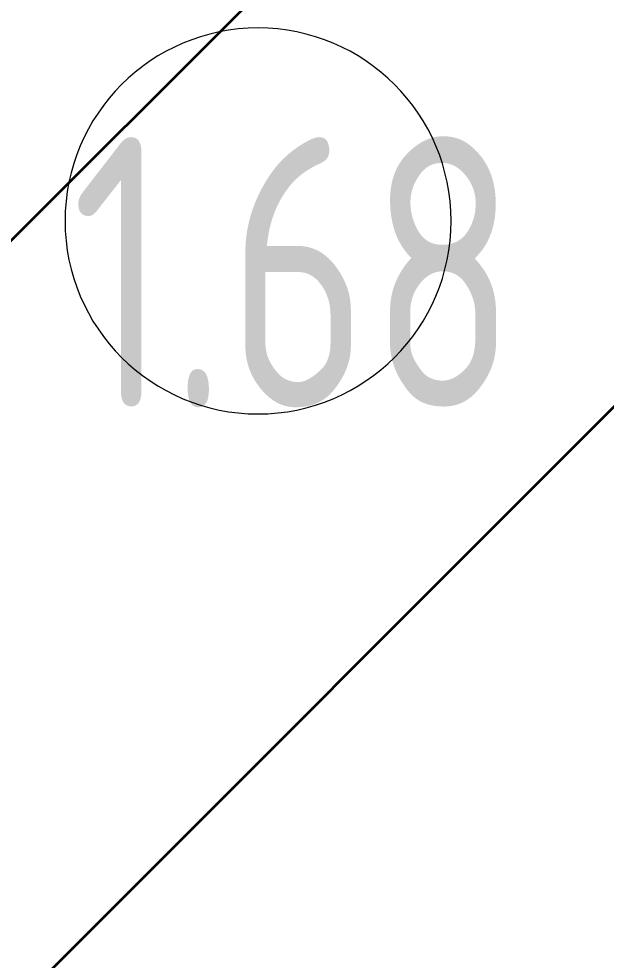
# Model space of a CAD drawing. Header units: millimetres. Extents: x -249154 to 415037, y -45458 to 354837.
# Drawn here: x 104303 to 105825, y 4730 to 7170 of the extents above; entities that cross this region are included whole.
import ezdxf

# ---------------------------------------------------------------- set-up
doc = ezdxf.new("R2010")
doc.units = ezdxf.units.MM
doc.layers.add('4.1) Дм уборка мусора НЗ 2', color=20, linetype='Continuous', lineweight=35)
doc.layers.add('A-AREA-IDEN', color=7, linetype='Continuous', lineweight=9)
doc.styles.add('СПДС', font='ГОСТ тип А.ttf', dxfattribs={"width": 0.9})

# ---------------------------------------------------------------- blocks, each defined once
blk = doc.blocks.new('Марка_Помещения - Номер-25198446-Объем проектирования 1 этажа')
at = {"layer": 'A-AREA-IDEN'}
for start, end in [(360, 180), (180, 360)]:
    blk.add_arc((0, 0), 2.5, start, end, dxfattribs=at)

msp = doc.modelspace()

# ---------------------------------------------------------------- hatches: boundary and pattern name
at = {"layer": '4.1) Дм уборка мусора НЗ 2'}
h = msp.add_hatch(dxfattribs=at)
h.set_pattern_fill('ANSI31', color=1, scale=444)
h.paths.add_polyline_path([(107117.8, 5788.9), (107129.6, 8231.6), (107131.1, 8882.2), (107131.1, 8883.1), (107125.1, 8883.1), (107128, 10127), (101656.1, 10139.9), (101643.9, 4940.4), (101623.9, 4940.4), (101612.9, 281.9), (101872.9, 281.3), (101872.1, -68.7), (105510.1, -77.2), (105510.9, 272.8), (106032.9, 271.6), (106032.1, -78.4), (107110.1, -81), (107111, 289.5), (107111, 292.7), (107116.1, 2491.6), (107116.7, 2724.1), (107110.6, 2724.1), (107111.6, 3120.9), (107122.8, 5322.1), (107116.7, 5322.1)])

# ---------------------------------------------------------------- block references
at = {"layer": 'A-AREA-IDEN', "xscale": 199.9999999999999, "yscale": 199.9999999999999, "zscale": 199.9999999999999}
msp.add_blockref('Марка_Помещения - Номер-25198446-Объем проектирования 1 этажа', (104922.7, 6645.8), dxfattribs=at)

# ---------------------------------------------------------------- texts
at = {"layer": 'A-AREA-IDEN', "insert": (104439, 6863), "char_height": 700, "width": 1212.151, "attachment_point": 1, "style": 'СПДС'}
msp.add_mtext('1.68', dxfattribs=at)

doc.saveas('drawing.dxf')
